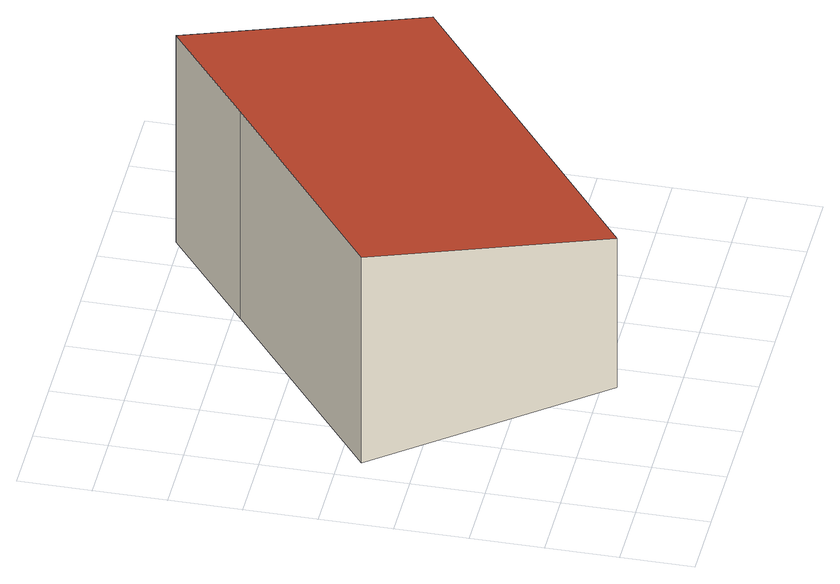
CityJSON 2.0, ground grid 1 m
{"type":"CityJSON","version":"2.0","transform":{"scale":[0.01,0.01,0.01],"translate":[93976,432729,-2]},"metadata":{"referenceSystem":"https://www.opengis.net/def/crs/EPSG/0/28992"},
"CityObjects":{
"building1":{"type":"Building","attributes":{"yearOfConstruction":1909},"address":[{"country":"Nederland","locality":"Rotterdam"}],"geometry":[{"type":"Solid","lod":"2","boundaries":[[[[0,1,2,3,4]],[[5,6,7,8,9]],[[4,9,8,0]],[[0,8,7,1]],[[1,7,6,2]],[[2,6,5,3]],[[3,5,9,4]]]],"semantics":{"surfaces":[{"type":"GroundSurface"},{"type":"RoofSurface"},{"type":"WallSurface"}],"values":[[0,1,2,2,2,2,2]]}}]}
},
"vertices":[
[682,414,9],[262,81,9],[32,371,9],[307,590,9],[452,706,9],[307,590,343],[32,371,342],[262,81,250],[682,414,251],[452,706,343]
]}
